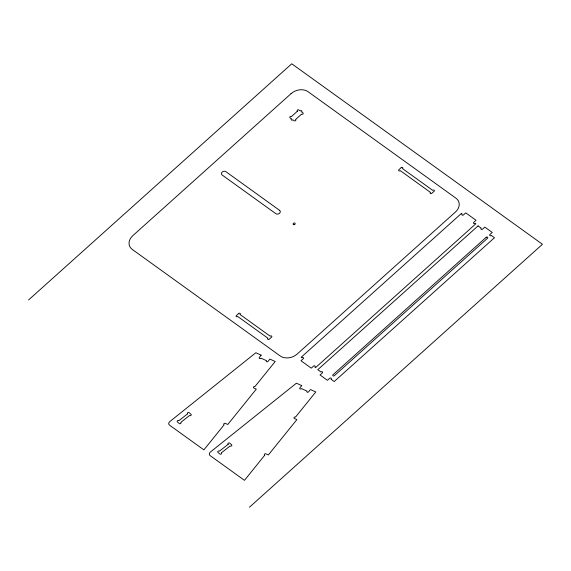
<?xml version="1.0" encoding="UTF-8"?>
<svg xmlns="http://www.w3.org/2000/svg" width="571" height="571" viewBox="0 0 571 571"><rect width="100%" height="100%" fill="white"/><g stroke="black" fill="none" stroke-linecap="round" stroke-linejoin="round"><path stroke-width="0.86" d="M28.55 299.989L291.767 63.774L542.45 244.288L249.456 507.226M261.154 355.155L259.313 357.425A1.006 0.771 -20.5 0 0 259.519 358.502A1.006 0.771 -20.5 0 0 260.89 358.138L266.464 360.651A1.006 0.771 -20.5 0 0 266.671 361.728A1.006 0.771 -20.5 0 0 268.035 361.364L269.876 359.088L275.208 361.493L254.966 386.567A1.006 0.771 -20.5 0 0 253.603 386.931A1.006 0.771 -20.5 0 0 253.81 388.009L256.3 389.129L227.779 424.489L225.281 423.361A1.006 0.771 -20.5 0 0 223.911 423.725A1.006 0.771 -20.5 0 0 224.125 424.795L203.883 449.877L169.53 425.138A3.091 2.363 -20.5 0 1 169.83 421.555L255.822 352.75L261.154 355.155M301.738 385.611L299.903 387.887A1.006 0.771 -20.5 0 0 300.11 388.958A1.006 0.771 -20.5 0 0 301.474 388.594L307.048 391.114A1.006 0.771 -20.5 0 0 307.255 392.184A1.006 0.771 -20.5 0 0 308.625 391.82L310.46 389.543L315.792 391.949L295.557 417.03A1.006 0.771 -20.5 0 0 294.186 417.394A1.006 0.771 -20.5 0 0 294.393 418.464L296.891 419.592L268.363 454.944L265.865 453.824A1.006 0.771 -20.5 0 0 264.501 454.181A1.006 0.771 -20.5 0 0 264.708 455.258L244.474 480.339L210.114 455.601A3.091 2.363 -20.5 0 1 210.413 452.018L296.406 383.205L301.738 385.611M291.046 93.665L132.85 235.63A12.348 9.457 -20.5 0 0 132.279 249.441L280.225 355.969A12.348 9.457 -20.5 0 0 297.234 353.999L455.43 212.034A12.348 9.457 -20.5 0 0 456.001 198.23L308.055 91.695A12.348 9.457 -20.5 0 0 291.046 93.665M297.405 111.217L291.474 116.541A1.006 0.771 -20.5 0 0 290.097 116.705A1.006 0.771 -20.5 0 0 290.047 117.826L291.431 118.825A1.006 0.771 -20.5 0 0 291.388 119.946A1.006 0.771 -20.5 0 0 292.773 119.789L294.158 120.781A1.006 0.771 -20.5 0 0 295.542 120.624A1.006 0.771 -20.5 0 0 295.585 119.503L301.517 114.179A1.006 0.771 -20.5 0 0 302.901 114.022A1.006 0.771 -20.5 0 0 302.944 112.894L301.559 111.902A1.006 0.771 -20.5 0 0 301.602 110.774A1.006 0.771 -20.5 0 0 300.225 110.938L298.833 109.939A1.006 0.771 -20.5 0 0 297.455 110.096A1.006 0.771 -20.5 0 0 297.405 111.217M238.664 313.5L236.401 315.527A1.006 0.771 -20.5 0 0 236.358 316.655A1.006 0.771 -20.5 0 0 237.736 316.491L267.942 338.239A1.006 0.771 -20.5 0 0 267.899 339.367A1.006 0.771 -20.5 0 0 269.276 339.203L271.539 337.175A1.006 0.771 -20.5 0 0 271.589 336.048A1.006 0.771 -20.5 0 0 270.204 336.212L239.998 314.464A1.006 0.771 -20.5 0 0 240.048 313.336A1.006 0.771 -20.5 0 0 238.664 313.5M401.192 167.646L398.929 169.68A1.006 0.771 -20.5 0 0 398.879 170.8A1.006 0.771 -20.5 0 0 400.264 170.636L430.47 192.391A1.006 0.771 -20.5 0 0 430.42 193.512A1.006 0.771 -20.5 0 0 431.804 193.355L434.067 191.321A1.006 0.771 -20.5 0 0 434.11 190.2A1.006 0.771 -20.5 0 0 432.732 190.357L402.526 168.609A1.006 0.771 -20.5 0 0 402.569 167.489A1.006 0.771 -20.5 0 0 401.192 167.646M461.447 213.426L301.188 357.246L301.909 357.767A1.006 0.771 -20.5 0 1 303.287 357.61A1.006 0.771 -20.5 0 1 303.244 358.731L300.981 360.758L311.252 368.159L313.515 366.125A1.006 0.771 -20.5 0 1 314.899 365.968A1.006 0.771 -20.5 0 1 314.857 367.089L315.57 367.603L475.836 223.782L475.115 223.268A1.006 0.771 -20.5 0 1 473.73 223.425A1.006 0.771 -20.5 0 1 473.78 222.305L476.043 220.278L465.765 212.876L463.502 214.91A1.006 0.771 -20.5 0 1 462.125 215.067A1.006 0.771 -20.5 0 1 462.167 213.947L461.447 213.426M478.048 225.888L317.79 369.708L320.973 371.999A1.006 0.771 -20.5 0 1 322.358 371.842A1.006 0.771 -20.5 0 1 322.308 372.963L320.046 374.99L327.44 380.322L329.703 378.288A1.006 0.771 -20.5 0 1 331.087 378.13A1.006 0.771 -20.5 0 1 331.044 379.251L334.228 381.542L494.486 237.722L491.303 235.43A1.006 0.771 -20.5 0 1 489.918 235.587A1.006 0.771 -20.5 0 1 489.968 234.467L492.231 232.44L484.836 227.108L482.566 229.142A1.006 0.771 -20.5 0 1 481.189 229.299A1.006 0.771 -20.5 0 1 481.232 228.179L478.048 225.888M486.135 237.329L333.064 374.697A1.006 0.771 -20.5 0 0 333.014 375.818A1.006 0.771 -20.5 0 0 334.399 375.661L487.477 238.293A1.006 0.771 -20.5 0 0 487.52 237.165A1.006 0.771 -20.5 0 0 486.135 237.329M187.581 413.839L178.887 420.691A1.006 0.771 -20.5 0 0 177.51 420.763A1.006 0.771 -20.5 0 0 177.36 421.89L179.294 423.568A1.006 0.771 -20.5 0 0 180.672 423.496A1.006 0.771 -20.5 0 0 180.821 422.369L189.515 415.517A1.006 0.771 -20.5 0 0 190.885 415.445A1.006 0.771 -20.5 0 0 191.042 414.31L189.108 412.633A1.006 0.771 -20.5 0 0 187.731 412.712A1.006 0.771 -20.5 0 0 187.581 413.839M228.164 444.295L219.471 451.147A1.006 0.771 -20.5 0 0 218.101 451.218A1.006 0.771 -20.5 0 0 217.944 452.353L219.885 454.031A1.006 0.771 -20.5 0 0 221.255 453.959A1.006 0.771 -20.5 0 0 221.412 452.824L230.099 445.972A1.006 0.771 -20.5 0 0 231.476 445.901A1.006 0.771 -20.5 0 0 231.626 444.773L229.692 443.096A1.006 0.771 -20.5 0 0 228.321 443.167A1.006 0.771 -20.5 0 0 228.164 444.295M279.604 210.349L225.838 171.628A2.627 2.013 -20.5 0 0 222.219 172.049A2.627 2.013 -20.5 0 0 222.098 174.983L275.872 213.704A2.627 2.013 -20.5 0 0 279.483 213.283A2.627 2.013 -20.5 0 0 279.604 210.349M293.858 224.696A1.078 0.828 -20.5 0 0 295.157 223.475A1.078 0.828 -20.5 0 0 293.401 223.332A1.078 0.828 -20.5 0 0 293.858 224.696"/></g></svg>
